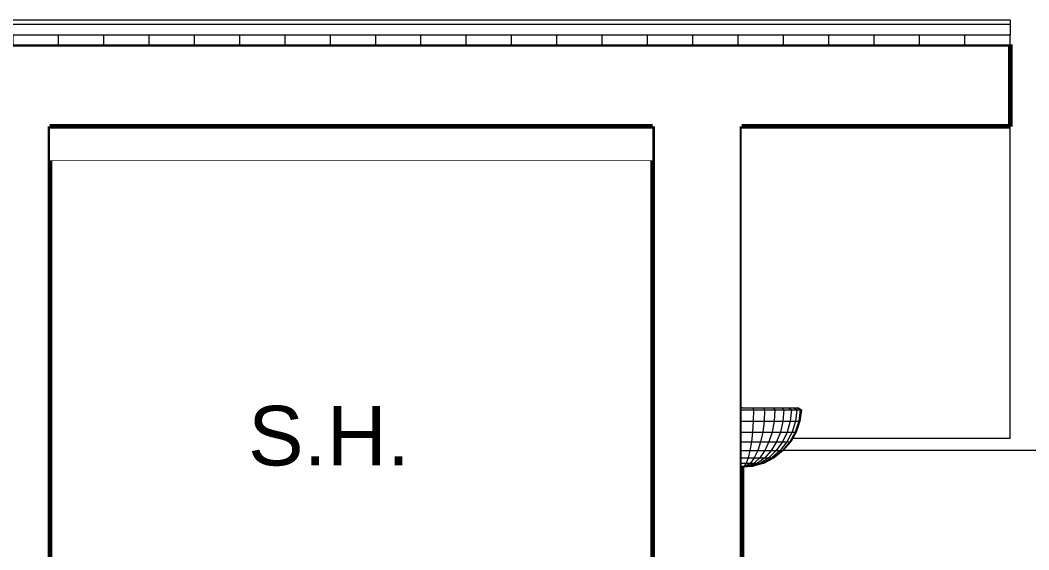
# Model space of a CAD drawing. Header units: metres. Extents: x -41 to 412, y -15 to 25.
# Drawn here: x 323.956 to 327.338, y -12.784 to -11.007 of the extents above; entities that cross this region are included whole.
import ezdxf

# ---------------------------------------------------------------- set-up
doc = ezdxf.new("R2010")
doc.units = ezdxf.units.M
doc.header["$MEASUREMENT"] = 0
doc.set_wipeout_variables(frame=1)
doc.linetypes.add('Wipeout_Contour', pattern=[1, 0, -1])
for name, color, linetype in [('Annotation - Label', 7, 'Continuous'), ('Interior - Lamp', 7, 'Continuous'), ('Shell - Roof', 7, 'Continuous'), ('Structural - Bearing', 7, 'Continuous')]:
    doc.layers.add(name, color=color, linetype=linetype)
doc.styles.add('GENERATED_STYLE_2', font='arial.ttf')

msp = doc.modelspace()

# ---------------------------------------------------------------- linework, layer by layer
at = {"layer": 'Structural - Bearing', "color": 251, "linetype": 'Continuous', "lineweight": 20, "true_color": 0x6a6a6a}
msp.add_line((329.217, -12.4506), (326.5159, -12.4506), dxfattribs=at)

# ---------------------------------------------------------------- texts
at = {"layer": 'Annotation - Label', "color": 7, "linetype": 'Continuous', "lineweight": 13, "insert": (324.7203, -12.3013), "char_height": 0.2, "attachment_point": 1, "style": 'GENERATED_STYLE_2'}
msp.add_mtext('\\A1;S.H.', dxfattribs=at)

# ---------------------------------------------------------------- wipeouts: each hides what was drawn before it
at = {"color": 254, "linetype": 'Wipeout_Contour', "lineweight": 0, "ltscale": 1958.514173}
msp.add_wipeout([(326.0761, -14.6206), (326.3461, -14.6206), (326.3461, -14.3106), (326.3761, -14.3106), (326.3761, -11.3636), (326.0761, -11.3636)], dxfattribs=at).dxf.layer = 'Structural - Bearing'

# ---------------------------------------------------------------- next in the draw order: linework, layer by layer
at = {"layer": 'Structural - Bearing', "color": 7, "linetype": 'Continuous', "lineweight": 60}
msp.add_line((326.0761, -11.3636), (326.0761, -12.8206), dxfattribs=at)
at = {"layer": 'Structural - Bearing', "color": 251, "linetype": 'Continuous', "lineweight": 20, "true_color": 0x6a6a6a}
msp.add_line((326.0761, -11.478), (324.0561, -11.478), dxfattribs=at)
at = {"layer": 'Structural - Bearing', "color": 7, "linetype": 'Continuous', "lineweight": 60, "flags": 128}
msp.add_lwpolyline([(326.3761, -11.3636), (326.3761, -14.3106), (326.3761, -14.6206)], dxfattribs=at)

# ---------------------------------------------------------------- next in the draw order: wipeouts: each hides what was drawn before it
at = {"color": 254, "linetype": 'Wipeout_Contour', "lineweight": 0, "ltscale": 2943.694199}
msp.add_wipeout([(326.3761, -11.3636), (326.3761, -12.3077), (326.5661, -12.3077), (326.576, -12.3147), (326.571, -12.3527), (326.5588, -12.3891), (326.5473, -12.4094), (327.2761, -12.4094), (327.2761, -11.3636)], dxfattribs=at).dxf.layer = 'Shell - Roof'
at = {"color": 254, "linetype": 'Wipeout_Contour', "lineweight": 0, "ltscale": 1621.575049}
msp.add_wipeout([(323.8561, -14.3106), (323.8561, -14.6206), (324.0561, -14.6206), (324.0561, -11.3636), (323.8561, -11.3636)], dxfattribs=at).dxf.layer = 'Structural - Bearing'

# ---------------------------------------------------------------- next in the draw order: linework, layer by layer
at = {"layer": 'Shell - Roof', "color": 23, "linetype": 'Continuous', "lineweight": 13, "true_color": 0xbf8080}
msp.add_line((326.5473, -12.4094), (327.2761, -12.4094), dxfattribs=at)
at = {"layer": 'Structural - Bearing', "color": 7, "linetype": 'Continuous', "lineweight": 60}
msp.add_line((324.0561, -11.3636), (324.0561, -13.4206), dxfattribs=at)

# ---------------------------------------------------------------- next in the draw order: wipeouts: each hides what was drawn before it
at = {"color": 254, "linetype": 'Wipeout_Contour', "lineweight": 0, "ltscale": 1960.640642}
msp.add_wipeout([(326.3761, -12.3147), (326.4151, -12.3147), (326.4132, -12.3077), (326.3781, -12.3077), (326.3781, -12.3078), (326.3761, -12.3077)], dxfattribs=at).dxf.layer = 'Interior - Lamp'

# ---------------------------------------------------------------- next in the draw order: wipeouts: each hides what was drawn before it
at = {"color": 254, "linetype": 'Wipeout_Contour', "lineweight": 0, "ltscale": 1306.706538}
msp.add_wipeout([(326.4488, -12.3077), (326.4132, -12.3077), (326.4151, -12.3147), (326.4526, -12.3147)], dxfattribs=at).dxf.layer = 'Interior - Lamp'
at = {"color": 254, "linetype": 'Wipeout_Contour', "lineweight": 0, "ltscale": 1301.068532}
msp.add_wipeout([(324.0561, -11.3636), (324.0561, -11.478), (326.0761, -11.478), (326.0761, -11.3636)], dxfattribs=at).dxf.layer = 'Shell - Roof'

# ---------------------------------------------------------------- next in the draw order: wipeouts: each hides what was drawn before it
at = {"color": 254, "linetype": 'Wipeout_Contour', "lineweight": 0, "ltscale": 1306.84453}
msp.add_wipeout([(326.4817, -12.3077), (326.4488, -12.3077), (326.4526, -12.3147), (326.4872, -12.3147)], dxfattribs=at).dxf.layer = 'Interior - Lamp'
at = {"color": 254, "linetype": 'Wipeout_Contour', "lineweight": 0, "ltscale": 1306.539832}
msp.add_wipeout([(326.3761, -12.3147), (326.3761, -12.3527), (326.4141, -12.3527), (326.4151, -12.3147)], dxfattribs=at).dxf.layer = 'Interior - Lamp'
at = {"color": 254, "linetype": 'Wipeout_Contour', "lineweight": 0, "ltscale": 1288.190464}
msp.add_wipeout([(327.2761, -11.0887), (316.4261, -11.0887), (316.4261, -11.3636), (327.2761, -11.3636)], dxfattribs=at).dxf.layer = 'Shell - Roof'

# ---------------------------------------------------------------- next in the draw order: linework, layer by layer
at = {"layer": 'Shell - Roof', "color": 7, "linetype": 'Continuous', "lineweight": 60}
for p, q in [((327.2761, -11.0887), (316.4261, -11.0887)), ((327.2761, -11.0887), (327.2761, -11.3636)), ((326.0761, -11.3636), (324.0561, -11.3636)), ((327.2761, -11.3636), (326.3761, -11.3636))]:
    msp.add_line(p, q, dxfattribs=at)
at = {"layer": 'Shell - Roof', "color": 23, "linetype": 'Continuous', "lineweight": 13, "true_color": 0xbf8080}
msp.add_line((327.2761, -12.4094), (327.2761, -11.3636), dxfattribs=at)

# ---------------------------------------------------------------- next in the draw order: wipeouts: each hides what was drawn before it
at = {"color": 254, "linetype": 'Wipeout_Contour', "lineweight": 0, "ltscale": 979.31099}
msp.add_wipeout([(326.3781, -12.3077), (326.3761, -12.3077), (326.3781, -12.3078)], dxfattribs=at).dxf.layer = 'Interior - Lamp'
at = {"color": 254, "linetype": 'Wipeout_Contour', "lineweight": 0, "ltscale": 1306.968226}
msp.add_wipeout([(326.5105, -12.3077), (326.4817, -12.3077), (326.4872, -12.3147), (326.5175, -12.3147)], dxfattribs=at).dxf.layer = 'Interior - Lamp'
at = {"color": 254, "linetype": 'Wipeout_Contour', "lineweight": 0, "ltscale": 1306.690151}
msp.add_wipeout([(326.4526, -12.3147), (326.4151, -12.3147), (326.4141, -12.3527), (326.4507, -12.3527)], dxfattribs=at).dxf.layer = 'Interior - Lamp'

# ---------------------------------------------------------------- next in the draw order: linework, layer by layer
at = {"layer": 'Interior - Lamp', "color": 2, "linetype": 'Continuous', "lineweight": 13, "true_color": 0xffeb28}
for p, q in [((326.3781, -12.3077), (326.3761, -12.3077)), ((326.3781, -12.3077), (326.4132, -12.3077)), ((326.3781, -12.3078), (326.3781, -12.3077)), ((326.4132, -12.3077), (326.4151, -12.3147)), ((326.3761, -12.3147), (326.4151, -12.3147))]:
    msp.add_line(p, q, dxfattribs=at)

# ---------------------------------------------------------------- next in the draw order: wipeouts: each hides what was drawn before it
at = {"color": 254, "linetype": 'Wipeout_Contour', "lineweight": 0, "ltscale": 1307.072465}
msp.add_wipeout([(326.5341, -12.3077), (326.5105, -12.3077), (326.5175, -12.3147), (326.5423, -12.3147)], dxfattribs=at).dxf.layer = 'Interior - Lamp'
at = {"color": 254, "linetype": 'Wipeout_Contour', "lineweight": 0, "ltscale": 1306.831668}
msp.add_wipeout([(326.4507, -12.3527), (326.4844, -12.3527), (326.4872, -12.3147), (326.4526, -12.3147)], dxfattribs=at).dxf.layer = 'Interior - Lamp'
at = {"color": 254, "linetype": 'Wipeout_Contour', "lineweight": 0, "ltscale": 1306.579468}
msp.add_wipeout([(326.4141, -12.3527), (326.3761, -12.3527), (326.3761, -12.3891), (326.4118, -12.3891)], dxfattribs=at).dxf.layer = 'Interior - Lamp'
at = {"color": 254, "linetype": 'Wipeout_Contour', "lineweight": 0, "ltscale": 1288.169147}
msp.add_wipeout([(327.2761, -11.0581), (316.4261, -11.0581), (316.4261, -11.0887), (327.2761, -11.0887)], dxfattribs=at).dxf.layer = 'Shell - Roof'

# ---------------------------------------------------------------- next in the draw order: hatches: boundary and pattern name
at = {"layer": 'Shell - Roof', "linetype": 'Continuous', "lineweight": 0, "true_color": 0x000000}
h = msp.add_hatch(dxfattribs=at)
h.set_pattern_fill('PLANK_FLOOR_VER_0003', color=18, style=0, pattern_type=2)
h.set_pattern_definition([(90, (327.27612, -11.99922), (0.152, 0), [])])
h.paths.add_polyline_path([(327.2761, -11.0581), (316.4261, -11.0581), (316.4261, -11.0887), (327.2761, -11.0887)])

# ---------------------------------------------------------------- next in the draw order: linework, layer by layer
at = {"layer": 'Interior - Lamp', "color": 2, "linetype": 'Continuous', "lineweight": 13, "true_color": 0xffeb28}
for p, q in [((326.4132, -12.3077), (326.4488, -12.3077)), ((326.4488, -12.3077), (326.4526, -12.3147)), ((326.4151, -12.3147), (326.4526, -12.3147))]:
    msp.add_line(p, q, dxfattribs=at)

# ---------------------------------------------------------------- next in the draw order: wipeouts: each hides what was drawn before it
at = {"color": 254, "linetype": 'Wipeout_Contour', "lineweight": 0, "ltscale": 1307.152561}
msp.add_wipeout([(326.5517, -12.3077), (326.5341, -12.3077), (326.5423, -12.3147), (326.5608, -12.3147)], dxfattribs=at).dxf.layer = 'Interior - Lamp'
at = {"color": 254, "linetype": 'Wipeout_Contour', "lineweight": 0, "ltscale": 1306.720049}
msp.add_wipeout([(326.4507, -12.3527), (326.4141, -12.3527), (326.4118, -12.3891), (326.446, -12.3891)], dxfattribs=at).dxf.layer = 'Interior - Lamp'

# ---------------------------------------------------------------- next in the draw order: linework, layer by layer
at = {"layer": 'Interior - Lamp', "color": 2, "linetype": 'Continuous', "lineweight": 13, "true_color": 0xffeb28}
for p in [(326.4151, -12.3147), (326.3761, -12.3527)]:
    msp.add_line(p, (326.4141, -12.3527), dxfattribs=at)

# ---------------------------------------------------------------- next in the draw order: wipeouts: each hides what was drawn before it
at = {"color": 254, "linetype": 'Wipeout_Contour', "lineweight": 0, "ltscale": 1307.203965}
msp.add_wipeout([(326.5625, -12.3077), (326.5517, -12.3077), (326.5608, -12.3147), (326.5722, -12.3147)], dxfattribs=at).dxf.layer = 'Interior - Lamp'
at = {"color": 254, "linetype": 'Wipeout_Contour', "lineweight": 0, "ltscale": 1306.958848}
msp.add_wipeout([(326.4872, -12.3147), (326.4844, -12.3527), (326.5139, -12.3527), (326.5175, -12.3147)], dxfattribs=at).dxf.layer = 'Interior - Lamp'
at = {"color": 254, "linetype": 'Wipeout_Contour', "lineweight": 0, "ltscale": 1306.619574}
msp.add_wipeout([(326.3761, -12.4224), (326.4081, -12.4224), (326.4118, -12.3891), (326.3761, -12.3891)], dxfattribs=at).dxf.layer = 'Interior - Lamp'
at = {"color": 254, "linetype": 'Wipeout_Contour', "lineweight": 0, "ltscale": 1288.163554}
msp.add_wipeout([(327.2761, -11.0072), (316.4261, -11.0072), (316.4261, -11.0581), (327.2761, -11.0581)], dxfattribs=at).dxf.layer = 'Shell - Roof'

# ---------------------------------------------------------------- next in the draw order: hatches: boundary and pattern name
at = {"layer": 'Shell - Roof', "linetype": 'Continuous', "lineweight": 13, "true_color": 0xbf8080}
h = msp.add_hatch(dxfattribs=at)
h.set_pattern_fill('ROOF_TILE_0003', color=23, style=0, pattern_type=2)
h.set_pattern_definition([(0, (309.36921, -14.62055), (0, 0.05), [])])
h.paths.add_polyline_path([(327.2761, -11.0072), (316.4261, -11.0072), (316.4261, -11.0581), (327.2761, -11.0581)])

# ---------------------------------------------------------------- next in the draw order: linework, layer by layer
at = {"layer": 'Interior - Lamp', "color": 2, "linetype": 'Continuous', "lineweight": 13, "true_color": 0xffeb28}
for p, q in [((326.4488, -12.3077), (326.4817, -12.3077)), ((326.4817, -12.3077), (326.4872, -12.3147)), ((326.4526, -12.3147), (326.4872, -12.3147))]:
    msp.add_line(p, q, dxfattribs=at)
at = {"layer": 'Shell - Roof', "color": 7, "linetype": 'Continuous', "lineweight": 13}
for p, q in [((327.2761, -11.0072), (316.4261, -11.0072)), ((327.2761, -11.0072), (327.2761, -11.0581)), ((327.2761, -11.0581), (316.4261, -11.0581))]:
    msp.add_line(p, q, dxfattribs=at)
at = {"layer": 'Shell - Roof', "color": 23, "linetype": 'Continuous', "lineweight": 13, "true_color": 0xbf8080}
msp.add_line((327.2761, -11.0887), (327.2761, -11.0581), dxfattribs=at)

# ---------------------------------------------------------------- next in the draw order: wipeouts: each hides what was drawn before it
at = {"color": 254, "linetype": 'Wipeout_Contour', "lineweight": 0, "ltscale": 1307.22027}
msp.add_wipeout([(326.5625, -12.3077), (326.5722, -12.3147), (326.576, -12.3147), (326.5661, -12.3077)], dxfattribs=at).dxf.layer = 'Interior - Lamp'
at = {"color": 254, "linetype": 'Wipeout_Contour', "lineweight": 0, "ltscale": 1307.066663}
msp.add_wipeout([(326.5423, -12.3147), (326.5175, -12.3147), (326.5139, -12.3527), (326.5382, -12.3527)], dxfattribs=at).dxf.layer = 'Interior - Lamp'
at = {"color": 254, "linetype": 'Wipeout_Contour', "lineweight": 0, "ltscale": 1306.852285}
msp.add_wipeout([(326.4507, -12.3527), (326.446, -12.3891), (326.4776, -12.3891), (326.4844, -12.3527)], dxfattribs=at).dxf.layer = 'Interior - Lamp'

# ---------------------------------------------------------------- next in the draw order: linework, layer by layer
at = {"layer": 'Interior - Lamp', "color": 2, "linetype": 'Continuous', "lineweight": 13, "true_color": 0xffeb28}
for p, q in [((326.4817, -12.3077), (326.5105, -12.3077)), ((326.5105, -12.3077), (326.5175, -12.3147)), ((326.4526, -12.3147), (326.4507, -12.3527)), ((326.4872, -12.3147), (326.5175, -12.3147)), ((326.4141, -12.3527), (326.4507, -12.3527))]:
    msp.add_line(p, q, dxfattribs=at)

# ---------------------------------------------------------------- next in the draw order: wipeouts: each hides what was drawn before it
at = {"color": 254, "linetype": 'Wipeout_Contour', "lineweight": 0, "ltscale": 1307.150683}
msp.add_wipeout([(326.5608, -12.3147), (326.5423, -12.3147), (326.5382, -12.3527), (326.5562, -12.3527)], dxfattribs=at).dxf.layer = 'Interior - Lamp'
at = {"color": 254, "linetype": 'Wipeout_Contour', "lineweight": 0, "ltscale": 1306.97064}
msp.add_wipeout([(326.4844, -12.3527), (326.4776, -12.3891), (326.5053, -12.3891), (326.5139, -12.3527)], dxfattribs=at).dxf.layer = 'Interior - Lamp'
at = {"color": 254, "linetype": 'Wipeout_Contour', "lineweight": 0, "ltscale": 1306.742063}
msp.add_wipeout([(326.446, -12.3891), (326.4118, -12.3891), (326.4081, -12.4224), (326.4388, -12.4224)], dxfattribs=at).dxf.layer = 'Interior - Lamp'

# ---------------------------------------------------------------- next in the draw order: linework, layer by layer
at = {"layer": 'Interior - Lamp', "color": 2, "linetype": 'Continuous', "lineweight": 13, "true_color": 0xffeb28}
for p, q in [((326.5105, -12.3077), (326.5341, -12.3077)), ((326.4872, -12.3147), (326.4844, -12.3527)), ((326.4141, -12.3527), (326.4118, -12.3891)), ((326.4507, -12.3527), (326.4844, -12.3527)), ((326.3761, -12.3891), (326.4118, -12.3891))]:
    msp.add_line(p, q, dxfattribs=at)

# ---------------------------------------------------------------- next in the draw order: wipeouts: each hides what was drawn before it
at = {"color": 254, "linetype": 'Wipeout_Contour', "lineweight": 0, "ltscale": 1307.20694}
msp.add_wipeout([(326.5722, -12.3147), (326.5608, -12.3147), (326.5562, -12.3527), (326.5672, -12.3527)], dxfattribs=at).dxf.layer = 'Interior - Lamp'
at = {"color": 254, "linetype": 'Wipeout_Contour', "lineweight": 0, "ltscale": 1307.070008}
msp.add_wipeout([(326.5382, -12.3527), (326.5139, -12.3527), (326.5053, -12.3891), (326.528, -12.3891)], dxfattribs=at).dxf.layer = 'Interior - Lamp'
at = {"color": 254, "linetype": 'Wipeout_Contour', "lineweight": 0, "ltscale": 1306.857681}
msp.add_wipeout([(326.4388, -12.4224), (326.4671, -12.4224), (326.4776, -12.3891), (326.446, -12.3891)], dxfattribs=at).dxf.layer = 'Interior - Lamp'
at = {"color": 254, "linetype": 'Wipeout_Contour', "lineweight": 0, "ltscale": 1306.664407}
msp.add_wipeout([(326.3761, -12.4224), (326.3761, -12.4516), (326.4032, -12.4516), (326.4081, -12.4224)], dxfattribs=at).dxf.layer = 'Interior - Lamp'

# ---------------------------------------------------------------- next in the draw order: linework, layer by layer
at = {"layer": 'Interior - Lamp', "color": 2, "linetype": 'Continuous', "lineweight": 13, "true_color": 0xffeb28}
for p, q in [((326.5341, -12.3077), (326.5423, -12.3147)), ((326.5175, -12.3147), (326.5423, -12.3147)), ((326.4118, -12.3891), (326.446, -12.3891))]:
    msp.add_line(p, q, dxfattribs=at)

# ---------------------------------------------------------------- next in the draw order: wipeouts: each hides what was drawn before it
at = {"color": 254, "linetype": 'Wipeout_Contour', "lineweight": 0, "ltscale": 1307.230129}
msp.add_wipeout([(326.5722, -12.3147), (326.5672, -12.3527), (326.571, -12.3527), (326.576, -12.3147)], dxfattribs=at).dxf.layer = 'Interior - Lamp'
at = {"color": 254, "linetype": 'Wipeout_Contour', "lineweight": 0, "ltscale": 1306.960867}
msp.add_wipeout([(326.4671, -12.4224), (326.492, -12.4224), (326.5053, -12.3891), (326.4776, -12.3891)], dxfattribs=at).dxf.layer = 'Interior - Lamp'
at = {"color": 254, "linetype": 'Wipeout_Contour', "lineweight": 0, "ltscale": 1306.759441}
msp.add_wipeout([(326.4081, -12.4224), (326.4032, -12.4516), (326.4293, -12.4516), (326.4388, -12.4224)], dxfattribs=at).dxf.layer = 'Interior - Lamp'

# ---------------------------------------------------------------- next in the draw order: linework, layer by layer
at = {"layer": 'Interior - Lamp', "color": 2, "linetype": 'Continuous', "lineweight": 13, "true_color": 0xffeb28}
for p, q in [((326.5341, -12.3077), (326.5517, -12.3077)), ((326.5517, -12.3077), (326.5625, -12.3077)), ((326.5517, -12.3077), (326.5608, -12.3147)), ((326.5625, -12.3077), (326.5661, -12.3077)), ((326.5625, -12.3077), (326.5722, -12.3147)), ((326.5661, -12.3077), (326.576, -12.3147)), ((326.5423, -12.3147), (326.5608, -12.3147)), ((326.5608, -12.3147), (326.5722, -12.3147)), ((326.5722, -12.3147), (326.576, -12.3147)), ((326.4507, -12.3527), (326.446, -12.3891)), ((326.4118, -12.3891), (326.4081, -12.4224)), ((326.3761, -12.4224), (326.4081, -12.4224))]:
    msp.add_line(p, q, dxfattribs=at)

# ---------------------------------------------------------------- next in the draw order: wipeouts: each hides what was drawn before it
at = {"color": 254, "linetype": 'Wipeout_Contour', "lineweight": 0, "ltscale": 1307.145692}
msp.add_wipeout([(326.5562, -12.3527), (326.5382, -12.3527), (326.528, -12.3891), (326.5449, -12.3891)], dxfattribs=at).dxf.layer = 'Interior - Lamp'
at = {"color": 254, "linetype": 'Wipeout_Contour', "lineweight": 0, "ltscale": 1306.850987}
msp.add_wipeout([(326.4388, -12.4224), (326.4293, -12.4516), (326.4533, -12.4516), (326.4671, -12.4224)], dxfattribs=at).dxf.layer = 'Interior - Lamp'
at = {"color": 254, "linetype": 'Wipeout_Contour', "lineweight": 0, "ltscale": 1306.721676}
msp.add_wipeout([(326.3761, -12.4516), (326.3761, -12.4754), (326.3974, -12.4754), (326.4032, -12.4516)], dxfattribs=at).dxf.layer = 'Interior - Lamp'

# ---------------------------------------------------------------- next in the draw order: linework, layer by layer
at = {"layer": 'Interior - Lamp', "color": 2, "linetype": 'Continuous', "lineweight": 13, "true_color": 0xffeb28}
for p in [(326.5175, -12.3147), (326.4844, -12.3527)]:
    msp.add_line(p, (326.5139, -12.3527), dxfattribs=at)

# ---------------------------------------------------------------- next in the draw order: wipeouts: each hides what was drawn before it
at = {"color": 254, "linetype": 'Wipeout_Contour', "lineweight": 0, "ltscale": 1307.19305}
msp.add_wipeout([(326.5672, -12.3527), (326.5562, -12.3527), (326.5449, -12.3891), (326.5553, -12.3891)], dxfattribs=at).dxf.layer = 'Interior - Lamp'
at = {"color": 254, "linetype": 'Wipeout_Contour', "lineweight": 0, "ltscale": 1306.776859}
msp.add_wipeout([(326.4032, -12.4516), (326.3974, -12.4754), (326.4178, -12.4754), (326.4293, -12.4516)], dxfattribs=at).dxf.layer = 'Interior - Lamp'

# ---------------------------------------------------------------- next in the draw order: linework, layer by layer
at = {"layer": 'Interior - Lamp', "color": 2, "linetype": 'Continuous', "lineweight": 13, "true_color": 0xffeb28}
msp.add_line((326.5139, -12.3527), (326.5382, -12.3527), dxfattribs=at)

# ---------------------------------------------------------------- next in the draw order: wipeouts: each hides what was drawn before it
at = {"color": 254, "linetype": 'Wipeout_Contour', "lineweight": 0, "ltscale": 1307.20566}
msp.add_wipeout([(326.5672, -12.3527), (326.5553, -12.3891), (326.5588, -12.3891), (326.571, -12.3527)], dxfattribs=at).dxf.layer = 'Interior - Lamp'
at = {"color": 254, "linetype": 'Wipeout_Contour', "lineweight": 0, "ltscale": 1307.046553}
msp.add_wipeout([(326.528, -12.3891), (326.5053, -12.3891), (326.492, -12.4224), (326.5123, -12.4224)], dxfattribs=at).dxf.layer = 'Interior - Lamp'
at = {"color": 254, "linetype": 'Wipeout_Contour', "lineweight": 0, "ltscale": 1306.808525}
msp.add_wipeout([(326.3761, -12.4754), (326.3761, -12.4931), (326.3907, -12.4931), (326.3974, -12.4754)], dxfattribs=at).dxf.layer = 'Interior - Lamp'

# ---------------------------------------------------------------- next in the draw order: linework, layer by layer
at = {"layer": 'Interior - Lamp', "color": 2, "linetype": 'Continuous', "lineweight": 13, "true_color": 0xffeb28}
for p, q in [((326.5423, -12.3147), (326.5382, -12.3527)), ((326.5608, -12.3147), (326.5562, -12.3527)), ((326.5722, -12.3147), (326.5672, -12.3527)), ((326.576, -12.3147), (326.571, -12.3527)), ((326.4844, -12.3527), (326.4776, -12.3891)), ((326.5382, -12.3527), (326.5562, -12.3527)), ((326.5562, -12.3527), (326.5672, -12.3527)), ((326.5672, -12.3527), (326.571, -12.3527)), ((326.446, -12.3891), (326.4776, -12.3891))]:
    msp.add_line(p, q, dxfattribs=at)

# ---------------------------------------------------------------- next in the draw order: wipeouts: each hides what was drawn before it
at = {"color": 254, "linetype": 'Wipeout_Contour', "lineweight": 0, "ltscale": 1307.110072}
msp.add_wipeout([(326.5449, -12.3891), (326.528, -12.3891), (326.5123, -12.4224), (326.5275, -12.4224)], dxfattribs=at).dxf.layer = 'Interior - Lamp'
at = {"color": 254, "linetype": 'Wipeout_Contour', "lineweight": 0, "ltscale": 1306.933014}
msp.add_wipeout([(326.4533, -12.4516), (326.4744, -12.4516), (326.492, -12.4224), (326.4671, -12.4224)], dxfattribs=at).dxf.layer = 'Interior - Lamp'

# ---------------------------------------------------------------- next in the draw order: linework, layer by layer
at = {"layer": 'Interior - Lamp', "color": 2, "linetype": 'Continuous', "lineweight": 13, "true_color": 0xffeb28}
for p, q in [((326.446, -12.3891), (326.4388, -12.4224)), ((326.4776, -12.3891), (326.5053, -12.3891)), ((326.4081, -12.4224), (326.4388, -12.4224))]:
    msp.add_line(p, q, dxfattribs=at)

# ---------------------------------------------------------------- next in the draw order: wipeouts: each hides what was drawn before it
at = {"color": 254, "linetype": 'Wipeout_Contour', "lineweight": 0, "ltscale": 1307.146816}
msp.add_wipeout([(326.5553, -12.3891), (326.5449, -12.3891), (326.5275, -12.4224), (326.5368, -12.4224)], dxfattribs=at).dxf.layer = 'Interior - Lamp'
at = {"color": 254, "linetype": 'Wipeout_Contour', "lineweight": 0, "ltscale": 1306.83591}
msp.add_wipeout([(326.4533, -12.4516), (326.4293, -12.4516), (326.4178, -12.4754), (326.4366, -12.4754)], dxfattribs=at).dxf.layer = 'Interior - Lamp'

# ---------------------------------------------------------------- next in the draw order: linework, layer by layer
at = {"layer": 'Interior - Lamp', "color": 2, "linetype": 'Continuous', "lineweight": 13, "true_color": 0xffeb28}
for p, q in [((326.5139, -12.3527), (326.5053, -12.3891)), ((326.4081, -12.4224), (326.4032, -12.4516)), ((326.3761, -12.4516), (326.4032, -12.4516))]:
    msp.add_line(p, q, dxfattribs=at)

# ---------------------------------------------------------------- next in the draw order: wipeouts: each hides what was drawn before it
at = {"color": 254, "linetype": 'Wipeout_Contour', "lineweight": 0, "ltscale": 1307.151046}
msp.add_wipeout([(326.5553, -12.3891), (326.5368, -12.4224), (326.5399, -12.4224), (326.5588, -12.3891)], dxfattribs=at).dxf.layer = 'Interior - Lamp'
at = {"color": 254, "linetype": 'Wipeout_Contour', "lineweight": 0, "ltscale": 1307.000415}
msp.add_wipeout([(326.5123, -12.4224), (326.492, -12.4224), (326.4744, -12.4516), (326.4916, -12.4516)], dxfattribs=at).dxf.layer = 'Interior - Lamp'
at = {"color": 254, "linetype": 'Wipeout_Contour', "lineweight": 0, "ltscale": 1306.802343}
msp.add_wipeout([(326.3907, -12.4931), (326.4048, -12.4931), (326.4178, -12.4754), (326.3974, -12.4754)], dxfattribs=at).dxf.layer = 'Interior - Lamp'

# ---------------------------------------------------------------- next in the draw order: linework, layer by layer
at = {"layer": 'Interior - Lamp', "color": 2, "linetype": 'Continuous', "lineweight": 13, "true_color": 0xffeb28}
for p, q in [((326.5382, -12.3527), (326.528, -12.3891)), ((326.5562, -12.3527), (326.5449, -12.3891)), ((326.5672, -12.3527), (326.5553, -12.3891)), ((326.571, -12.3527), (326.5588, -12.3891)), ((326.5053, -12.3891), (326.528, -12.3891)), ((326.528, -12.3891), (326.5449, -12.3891)), ((326.5449, -12.3891), (326.5553, -12.3891)), ((326.5553, -12.3891), (326.5588, -12.3891)), ((326.4388, -12.4224), (326.4671, -12.4224))]:
    msp.add_line(p, q, dxfattribs=at)

# ---------------------------------------------------------------- next in the draw order: wipeouts: each hides what was drawn before it
at = {"color": 254, "linetype": 'Wipeout_Contour', "lineweight": 0, "ltscale": 1307.048665}
msp.add_wipeout([(326.5275, -12.4224), (326.5123, -12.4224), (326.4916, -12.4516), (326.5045, -12.4516)], dxfattribs=at).dxf.layer = 'Interior - Lamp'
at = {"color": 254, "linetype": 'Wipeout_Contour', "lineweight": 0, "ltscale": 1306.890684}
msp.add_wipeout([(326.4366, -12.4754), (326.4531, -12.4754), (326.4744, -12.4516), (326.4533, -12.4516)], dxfattribs=at).dxf.layer = 'Interior - Lamp'

# ---------------------------------------------------------------- next in the draw order: linework, layer by layer
at = {"layer": 'Interior - Lamp', "color": 2, "linetype": 'Continuous', "lineweight": 13, "true_color": 0xffeb28}
for p, q in [((326.4776, -12.3891), (326.4671, -12.4224)), ((326.4032, -12.4516), (326.4293, -12.4516))]:
    msp.add_line(p, q, dxfattribs=at)

# ---------------------------------------------------------------- next in the draw order: wipeouts: each hides what was drawn before it
at = {"color": 254, "linetype": 'Wipeout_Contour', "lineweight": 0, "ltscale": 1307.073474}
msp.add_wipeout([(326.5368, -12.4224), (326.5275, -12.4224), (326.5045, -12.4516), (326.5124, -12.4516)], dxfattribs=at).dxf.layer = 'Interior - Lamp'

# ---------------------------------------------------------------- next in the draw order: linework, layer by layer
at = {"layer": 'Interior - Lamp', "color": 2, "linetype": 'Continuous', "lineweight": 13, "true_color": 0xffeb28}
msp.add_line((326.4671, -12.4224), (326.492, -12.4224), dxfattribs=at)

# ---------------------------------------------------------------- next in the draw order: wipeouts: each hides what was drawn before it
at = {"color": 254, "linetype": 'Wipeout_Contour', "lineweight": 0, "ltscale": 1307.070027}
msp.add_wipeout([(326.5368, -12.4224), (326.5124, -12.4516), (326.515, -12.4516), (326.5399, -12.4224)], dxfattribs=at).dxf.layer = 'Interior - Lamp'
at = {"color": 254, "linetype": 'Wipeout_Contour', "lineweight": 0, "ltscale": 1306.935427}
msp.add_wipeout([(326.4531, -12.4754), (326.4667, -12.4754), (326.4916, -12.4516), (326.4744, -12.4516)], dxfattribs=at).dxf.layer = 'Interior - Lamp'

# ---------------------------------------------------------------- next in the draw order: linework, layer by layer
at = {"layer": 'Interior - Lamp', "color": 2, "linetype": 'Continuous', "lineweight": 13, "true_color": 0xffeb28}
for p, q in [((326.5053, -12.3891), (326.492, -12.4224)), ((326.528, -12.3891), (326.5123, -12.4224)), ((326.5449, -12.3891), (326.5275, -12.4224)), ((326.5553, -12.3891), (326.5368, -12.4224)), ((326.5588, -12.3891), (326.5399, -12.4224)), ((326.4388, -12.4224), (326.4293, -12.4516)), ((326.492, -12.4224), (326.5123, -12.4224)), ((326.5123, -12.4224), (326.5275, -12.4224)), ((326.5275, -12.4224), (326.5368, -12.4224)), ((326.5368, -12.4224), (326.5399, -12.4224))]:
    msp.add_line(p, q, dxfattribs=at)

# ---------------------------------------------------------------- next in the draw order: wipeouts: each hides what was drawn before it
at = {"color": 254, "linetype": 'Wipeout_Contour', "lineweight": 0, "ltscale": 1306.81753}
msp.add_wipeout([(326.4178, -12.4754), (326.4048, -12.4931), (326.4177, -12.4931), (326.4366, -12.4754)], dxfattribs=at).dxf.layer = 'Interior - Lamp'
at = {"color": 254, "linetype": 'Wipeout_Contour', "lineweight": 0, "ltscale": 1306.965567}
msp.add_wipeout([(326.4916, -12.4516), (326.4667, -12.4754), (326.4768, -12.4754), (326.5045, -12.4516)], dxfattribs=at).dxf.layer = 'Interior - Lamp'

# ---------------------------------------------------------------- next in the draw order: linework, layer by layer
at = {"layer": 'Interior - Lamp', "color": 2, "linetype": 'Continuous', "lineweight": 13, "true_color": 0xffeb28}
for p, q in [((326.3761, -12.4754), (326.3974, -12.4754)), ((326.4293, -12.4516), (326.4533, -12.4516))]:
    msp.add_line(p, q, dxfattribs=at)

# ---------------------------------------------------------------- next in the draw order: wipeouts: each hides what was drawn before it
at = {"color": 254, "linetype": 'Wipeout_Contour', "lineweight": 0, "ltscale": 1306.838104}
msp.add_wipeout([(326.4531, -12.4754), (326.4366, -12.4754), (326.4177, -12.4931), (326.4291, -12.4931)], dxfattribs=at).dxf.layer = 'Interior - Lamp'
at = {"color": 254, "linetype": 'Wipeout_Contour', "lineweight": 0, "ltscale": 1306.977102}
msp.add_wipeout([(326.5124, -12.4516), (326.5045, -12.4516), (326.4768, -12.4754), (326.483, -12.4754)], dxfattribs=at).dxf.layer = 'Interior - Lamp'
at = {"color": 254, "linetype": 'Wipeout_Contour', "lineweight": 0, "ltscale": 1306.975221}
msp.add_wipeout([(326.3761, -12.504), (326.3836, -12.504), (326.3907, -12.4931), (326.3761, -12.4931)], dxfattribs=at).dxf.layer = 'Interior - Lamp'

# ---------------------------------------------------------------- next in the draw order: linework, layer by layer
at = {"layer": 'Interior - Lamp', "color": 2, "linetype": 'Continuous', "lineweight": 13, "true_color": 0xffeb28}
msp.add_line((326.4032, -12.4516), (326.3974, -12.4754), dxfattribs=at)

# ---------------------------------------------------------------- next in the draw order: wipeouts: each hides what was drawn before it
at = {"color": 254, "linetype": 'Wipeout_Contour', "lineweight": 0, "ltscale": 1306.965999}
msp.add_wipeout([(326.5124, -12.4516), (326.483, -12.4754), (326.485, -12.4754), (326.515, -12.4516)], dxfattribs=at).dxf.layer = 'Interior - Lamp'
at = {"color": 254, "linetype": 'Wipeout_Contour', "lineweight": 0, "ltscale": 1306.852788}
msp.add_wipeout([(326.3907, -12.4931), (326.3836, -12.504), (326.3907, -12.504), (326.4048, -12.4931)], dxfattribs=at).dxf.layer = 'Interior - Lamp'

# ---------------------------------------------------------------- next in the draw order: linework, layer by layer
at = {"layer": 'Interior - Lamp', "color": 2, "linetype": 'Continuous', "lineweight": 13, "true_color": 0xffeb28}
for p, q in [((326.4671, -12.4224), (326.4533, -12.4516)), ((326.492, -12.4224), (326.4744, -12.4516)), ((326.5123, -12.4224), (326.4916, -12.4516)), ((326.5275, -12.4224), (326.5045, -12.4516)), ((326.5368, -12.4224), (326.5124, -12.4516)), ((326.5399, -12.4224), (326.515, -12.4516)), ((326.4533, -12.4516), (326.4744, -12.4516)), ((326.4744, -12.4516), (326.4916, -12.4516)), ((326.4916, -12.4516), (326.5045, -12.4516)), ((326.5045, -12.4516), (326.5124, -12.4516)), ((326.5124, -12.4516), (326.515, -12.4516))]:
    msp.add_line(p, q, dxfattribs=at)

# ---------------------------------------------------------------- next in the draw order: wipeouts: each hides what was drawn before it
at = {"color": 254, "linetype": 'Wipeout_Contour', "lineweight": 0, "ltscale": 1306.855729}
msp.add_wipeout([(326.4667, -12.4754), (326.4531, -12.4754), (326.4291, -12.4931), (326.4384, -12.4931)], dxfattribs=at).dxf.layer = 'Interior - Lamp'

# ---------------------------------------------------------------- next in the draw order: linework, layer by layer
at = {"layer": 'Interior - Lamp', "color": 2, "linetype": 'Continuous', "lineweight": 13, "true_color": 0xffeb28}
msp.add_line((326.3974, -12.4754), (326.4178, -12.4754), dxfattribs=at)

# ---------------------------------------------------------------- next in the draw order: wipeouts: each hides what was drawn before it
at = {"color": 254, "linetype": 'Wipeout_Contour', "lineweight": 0, "ltscale": 1306.865029}
msp.add_wipeout([(326.4384, -12.4931), (326.4453, -12.4931), (326.4768, -12.4754), (326.4667, -12.4754)], dxfattribs=at).dxf.layer = 'Interior - Lamp'
at = {"color": 254, "linetype": 'Wipeout_Contour', "lineweight": 0, "ltscale": 1306.8039}
msp.add_wipeout([(326.3907, -12.504), (326.3973, -12.504), (326.4177, -12.4931), (326.4048, -12.4931)], dxfattribs=at).dxf.layer = 'Interior - Lamp'

# ---------------------------------------------------------------- next in the draw order: wipeouts: each hides what was drawn before it
at = {"color": 254, "linetype": 'Wipeout_Contour', "lineweight": 0, "ltscale": 1306.861956}
msp.add_wipeout([(326.4768, -12.4754), (326.4453, -12.4931), (326.4496, -12.4931), (326.483, -12.4754)], dxfattribs=at).dxf.layer = 'Interior - Lamp'

# ---------------------------------------------------------------- next in the draw order: linework, layer by layer
at = {"layer": 'Interior - Lamp', "color": 2, "linetype": 'Continuous', "lineweight": 13, "true_color": 0xffeb28}
msp.add_line((326.4293, -12.4516), (326.4178, -12.4754), dxfattribs=at)

# ---------------------------------------------------------------- next in the draw order: wipeouts: each hides what was drawn before it
at = {"color": 254, "linetype": 'Wipeout_Contour', "lineweight": 0, "ltscale": 1306.842944}
msp.add_wipeout([(326.4496, -12.4931), (326.451, -12.4931), (326.485, -12.4754), (326.483, -12.4754)], dxfattribs=at).dxf.layer = 'Interior - Lamp'
at = {"color": 254, "linetype": 'Wipeout_Contour', "lineweight": 0, "ltscale": 1306.780694}
msp.add_wipeout([(326.4177, -12.4931), (326.3973, -12.504), (326.4031, -12.504), (326.4291, -12.4931)], dxfattribs=at).dxf.layer = 'Interior - Lamp'

# ---------------------------------------------------------------- next in the draw order: linework, layer by layer
at = {"layer": 'Interior - Lamp', "color": 2, "linetype": 'Continuous', "lineweight": 13, "true_color": 0xffeb28}
for p, q in [((326.4178, -12.4754), (326.4366, -12.4754)), ((326.4533, -12.4516), (326.4366, -12.4754)), ((326.4366, -12.4754), (326.4531, -12.4754)), ((326.4744, -12.4516), (326.4531, -12.4754)), ((326.4531, -12.4754), (326.4667, -12.4754)), ((326.4916, -12.4516), (326.4667, -12.4754)), ((326.4667, -12.4754), (326.4768, -12.4754)), ((326.5045, -12.4516), (326.4768, -12.4754)), ((326.4768, -12.4754), (326.483, -12.4754)), ((326.5124, -12.4516), (326.483, -12.4754)), ((326.483, -12.4754), (326.485, -12.4754)), ((326.515, -12.4516), (326.485, -12.4754))]:
    msp.add_line(p, q, dxfattribs=at)

# ---------------------------------------------------------------- next in the draw order: wipeouts: each hides what was drawn before it
at = {"color": 254, "linetype": 'Wipeout_Contour', "lineweight": 0, "ltscale": 980.335853}
msp.add_wipeout([(326.3761, -12.504), (326.3761, -12.5077), (326.3836, -12.504)], dxfattribs=at).dxf.layer = 'Interior - Lamp'
at = {"color": 254, "linetype": 'Wipeout_Contour', "lineweight": 0, "ltscale": 1306.766058}
msp.add_wipeout([(326.4291, -12.4931), (326.4031, -12.504), (326.4078, -12.504), (326.4384, -12.4931)], dxfattribs=at).dxf.layer = 'Interior - Lamp'

# ---------------------------------------------------------------- next in the draw order: wipeouts: each hides what was drawn before it
at = {"color": 254, "linetype": 'Wipeout_Contour', "lineweight": 0, "ltscale": 979.840994}
msp.add_wipeout([(326.3836, -12.504), (326.3761, -12.5077), (326.3907, -12.504)], dxfattribs=at).dxf.layer = 'Interior - Lamp'
at = {"color": 254, "linetype": 'Wipeout_Contour', "lineweight": 0, "ltscale": 1306.751723}
msp.add_wipeout([(326.4384, -12.4931), (326.4078, -12.504), (326.4114, -12.504), (326.4453, -12.4931)], dxfattribs=at).dxf.layer = 'Interior - Lamp'

# ---------------------------------------------------------------- next in the draw order: wipeouts: each hides what was drawn before it
at = {"color": 254, "linetype": 'Wipeout_Contour', "lineweight": 0, "ltscale": 1306.732726}
msp.add_wipeout([(326.4453, -12.4931), (326.4114, -12.504), (326.4135, -12.504), (326.4496, -12.4931)], dxfattribs=at).dxf.layer = 'Interior - Lamp'

# ---------------------------------------------------------------- next in the draw order: wipeouts: each hides what was drawn before it
at = {"color": 254, "linetype": 'Wipeout_Contour', "lineweight": 0, "ltscale": 1306.705461}
msp.add_wipeout([(326.4496, -12.4931), (326.4135, -12.504), (326.4143, -12.504), (326.451, -12.4931)], dxfattribs=at).dxf.layer = 'Interior - Lamp'

# ---------------------------------------------------------------- next in the draw order: linework, layer by layer
at = {"layer": 'Interior - Lamp', "color": 2, "linetype": 'Continuous', "lineweight": 13, "true_color": 0xffeb28}
for p, q in [((326.4667, -12.4754), (326.4384, -12.4931)), ((326.4768, -12.4754), (326.4453, -12.4931)), ((326.483, -12.4754), (326.4496, -12.4931)), ((326.485, -12.4754), (326.451, -12.4931)), ((326.4384, -12.4931), (326.4453, -12.4931)), ((326.4453, -12.4931), (326.4496, -12.4931)), ((326.4496, -12.4931), (326.451, -12.4931))]:
    msp.add_line(p, q, dxfattribs=at)

# ---------------------------------------------------------------- next in the draw order: wipeouts: each hides what was drawn before it
at = {"color": 254, "linetype": 'Wipeout_Contour', "lineweight": 0, "ltscale": 979.675844}
msp.add_wipeout([(326.3761, -12.5077), (326.3973, -12.504), (326.3907, -12.504)], dxfattribs=at).dxf.layer = 'Interior - Lamp'

# ---------------------------------------------------------------- next in the draw order: wipeouts: each hides what was drawn before it
at = {"color": 254, "linetype": 'Wipeout_Contour', "lineweight": 0, "ltscale": 979.5914}
msp.add_wipeout([(326.3973, -12.504), (326.3761, -12.5077), (326.4031, -12.504)], dxfattribs=at).dxf.layer = 'Interior - Lamp'

# ---------------------------------------------------------------- next in the draw order: wipeouts: each hides what was drawn before it
at = {"color": 254, "linetype": 'Wipeout_Contour', "lineweight": 0, "ltscale": 979.537229}
msp.add_wipeout([(326.4031, -12.504), (326.3761, -12.5077), (326.4078, -12.504)], dxfattribs=at).dxf.layer = 'Interior - Lamp'

# ---------------------------------------------------------------- next in the draw order: wipeouts: each hides what was drawn before it
at = {"color": 254, "linetype": 'Wipeout_Contour', "lineweight": 0, "ltscale": 979.495983}
msp.add_wipeout([(326.3761, -12.5077), (326.4114, -12.504), (326.4078, -12.504)], dxfattribs=at).dxf.layer = 'Interior - Lamp'

# ---------------------------------------------------------------- next in the draw order: wipeouts: each hides what was drawn before it
at = {"color": 254, "linetype": 'Wipeout_Contour', "lineweight": 0, "ltscale": 979.459702}
msp.add_wipeout([(326.3761, -12.5077), (326.4135, -12.504), (326.4114, -12.504)], dxfattribs=at).dxf.layer = 'Interior - Lamp'

# ---------------------------------------------------------------- next in the draw order: wipeouts: each hides what was drawn before it
at = {"color": 254, "linetype": 'Wipeout_Contour', "lineweight": 0, "ltscale": 1632.957865}
msp.add_wipeout([(326.3901, -12.5063), (326.3761, -12.5077), (326.4143, -12.504), (326.4135, -12.504), (326.3902, -12.5063)], dxfattribs=at).dxf.layer = 'Interior - Lamp'

# ---------------------------------------------------------------- next in the draw order: linework, layer by layer
at = {"layer": 'Interior - Lamp', "color": 2, "linetype": 'Continuous', "lineweight": 13, "true_color": 0xffeb28}
for p, q in [((326.3974, -12.4754), (326.3907, -12.4931)), ((326.4178, -12.4754), (326.4048, -12.4931)), ((326.4366, -12.4754), (326.4177, -12.4931)), ((326.4531, -12.4754), (326.4291, -12.4931)), ((326.3761, -12.4931), (326.3907, -12.4931)), ((326.3761, -12.504), (326.3836, -12.504)), ((326.3836, -12.504), (326.3761, -12.5077)), ((326.3907, -12.504), (326.3761, -12.5077)), ((326.3973, -12.504), (326.3761, -12.5077)), ((326.4031, -12.504), (326.3761, -12.5077)), ((326.4078, -12.504), (326.3761, -12.5077)), ((326.4114, -12.504), (326.3761, -12.5077)), ((326.4135, -12.504), (326.3761, -12.5077)), ((326.4143, -12.504), (326.3761, -12.5077)), ((326.3907, -12.4931), (326.3836, -12.504)), ((326.3836, -12.504), (326.3907, -12.504)), ((326.3907, -12.4931), (326.4048, -12.4931)), ((326.4048, -12.4931), (326.3907, -12.504)), ((326.3907, -12.504), (326.3973, -12.504)), ((326.4177, -12.4931), (326.3973, -12.504)), ((326.3973, -12.504), (326.4031, -12.504)), ((326.4291, -12.4931), (326.4031, -12.504)), ((326.4031, -12.504), (326.4078, -12.504)), ((326.4048, -12.4931), (326.4177, -12.4931)), ((326.4384, -12.4931), (326.4078, -12.504)), ((326.4078, -12.504), (326.4114, -12.504)), ((326.4453, -12.4931), (326.4114, -12.504)), ((326.4114, -12.504), (326.4135, -12.504)), ((326.4496, -12.4931), (326.4135, -12.504)), ((326.4135, -12.504), (326.4143, -12.504)), ((326.451, -12.4931), (326.4143, -12.504)), ((326.4177, -12.4931), (326.4291, -12.4931)), ((326.4291, -12.4931), (326.4384, -12.4931))]:
    msp.add_line(p, q, dxfattribs=at)

doc.saveas('drawing.dxf')
